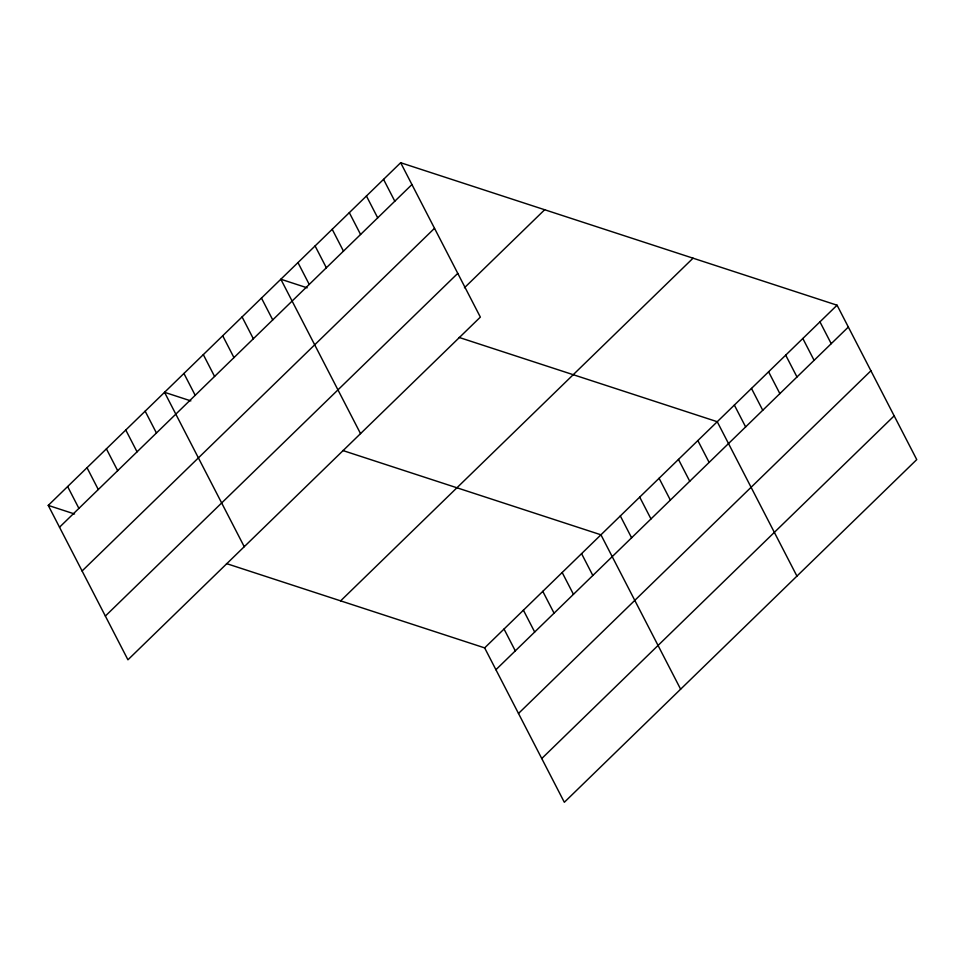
<?xml version="1.0" encoding="UTF-8"?>
<svg xmlns="http://www.w3.org/2000/svg" width="965" height="965" viewBox="0 0 965 965"><rect width="100%" height="100%" fill="white"/><g stroke="black" fill="none" stroke-linecap="round" stroke-linejoin="round"><path stroke-width="1.45" d="M400.668 162.723L480.353 317.111L127.935 659.795L48.25 505.395L400.668 162.723L837.065 305.205L916.75 459.605L564.332 802.277L484.647 647.889L226.498 563.596M59.516 527.228L411.934 184.556M82.097 570.978L434.515 228.307M105.366 616.044L457.772 273.372M464.442 287.763L544.67 209.743M340.633 600.857L693.051 258.186M484.647 647.889L837.065 305.205M495.913 669.722L848.332 327.051M518.495 713.461L870.913 370.789M541.751 758.538L894.169 415.855M307.159 287.823L280.839 279.235L360.536 433.623M459.099 337.436L717.236 421.717L796.933 576.117M190.853 400.897L164.545 392.309L244.242 546.709M342.792 450.51L600.942 534.803L680.627 689.203M48.25 505.395L74.558 513.983M819.948 321.852L831.215 343.685M802.832 338.498L814.098 360.331M785.703 355.144L796.981 376.977M768.586 371.79L779.865 393.623M751.47 388.425L762.748 410.27M734.353 405.071L745.631 426.916M697.852 440.571L709.13 462.404M678.467 459.412L689.746 481.245M659.095 478.254L670.361 500.099M639.711 497.108L650.977 518.941M620.326 515.949L631.593 537.794M581.557 553.645L592.836 575.49M383.551 179.369L394.818 201.203M562.173 572.498L573.451 594.331M366.435 196.004L377.701 217.849M349.318 212.65L360.584 234.495M542.788 591.34L554.067 613.185M332.201 229.296L343.468 251.129M523.416 610.194L534.682 632.027M315.085 245.942L326.351 267.775M504.032 629.035L515.298 650.868M297.956 262.589L309.234 284.422M261.467 298.076L272.733 319.91M242.082 316.918L253.349 338.763M222.698 335.772L233.964 357.605M203.313 354.613L214.58 376.459M183.929 373.467L195.195 395.3M145.16 411.162L156.439 432.995M125.776 430.004L137.054 451.849M106.403 448.858L117.67 470.691M87.019 467.699L98.285 489.532M67.634 486.553L78.901 508.386"/></g></svg>
